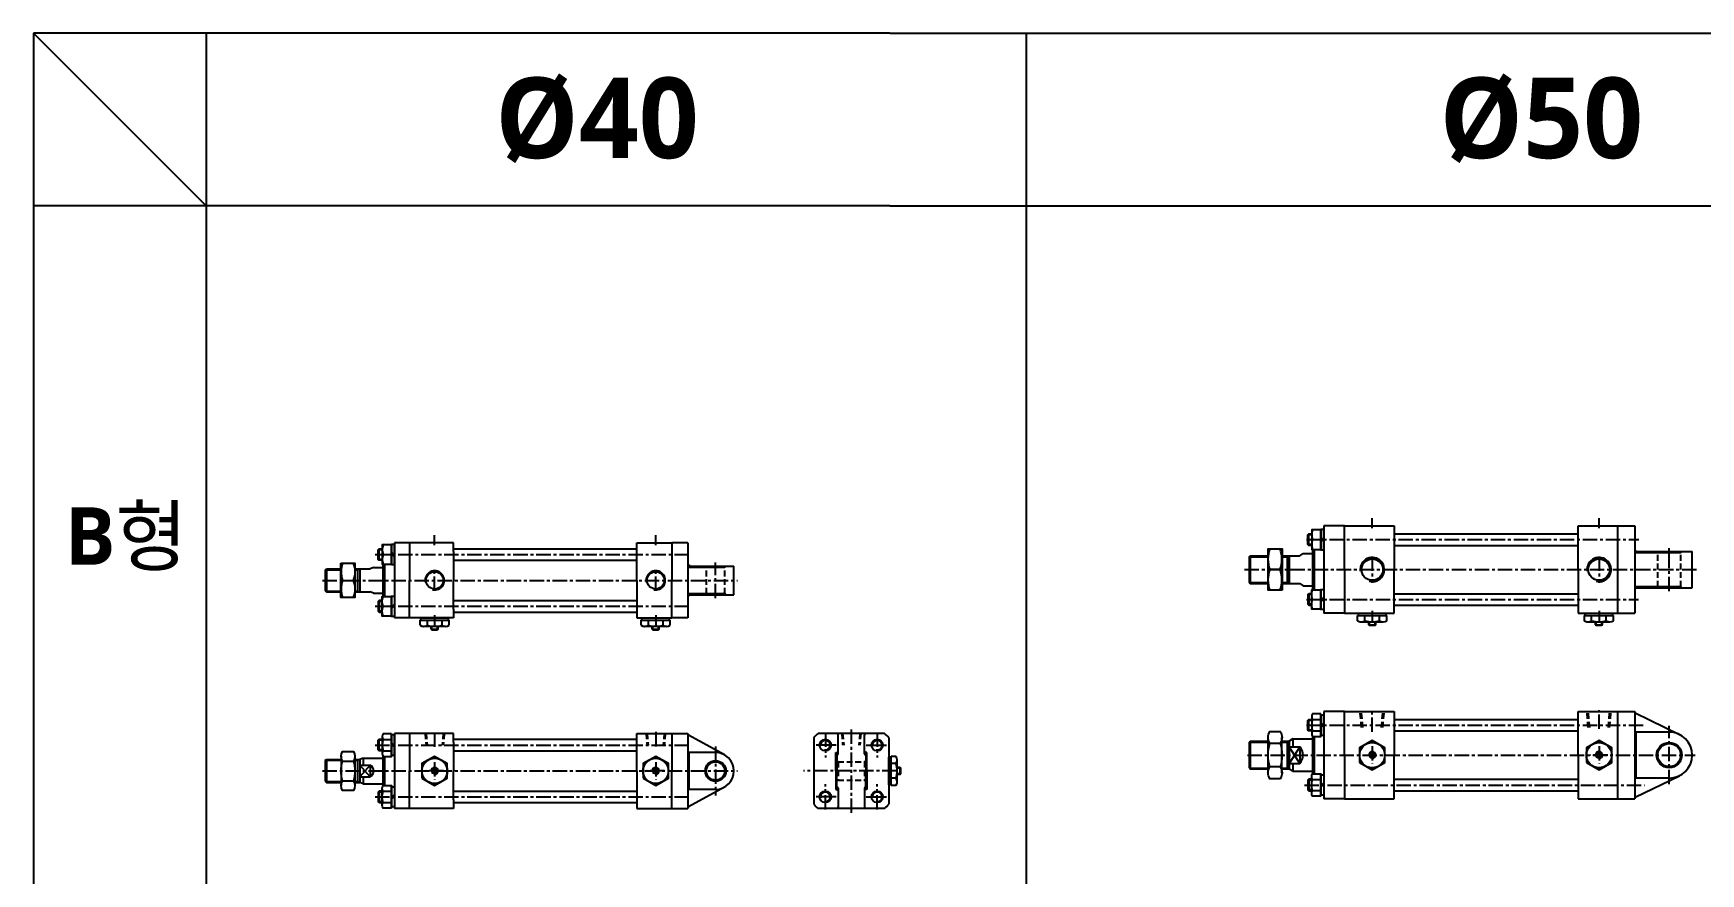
# Model space of a CAD drawing. Extents: x -819 to 9354, y 0 to 4161.
# Drawn here: x 0 to 1448, y 3430 to 4161 of the extents above; entities that cross this region are included whole.
import ezdxf

# ---------------------------------------------------------------- set-up
doc = ezdxf.new("R2010")
doc.units = 0
doc.header["$LTSCALE"] = 10
doc.header["$MEASUREMENT"] = 0
for name, pattern in [('CENTER', [2, 1.25, -0.25, 0.25, -0.25]), ('CENTERX2', [4, 2.5, -0.5, 0.5, -0.5]), ('HIDDEN', [0.375, 0.25, -0.125]), ('HIDDENX2', [0.75, 0.5, -0.25])]:
    doc.linetypes.add(name, pattern=pattern)
doc.layers.get('0').update_dxf_attribs({"linetype": 'CONTINUOUS'})
doc.layers.get('DEFPOINTS').update_dxf_attribs({"linetype": 'CONTINUOUS'})
for name, color, linetype in [('CEN', 1, 'CENTERX2'), ('CENTER', 1, 'CENTER'), ('DIM', 2, 'CONTINUOUS'), ('HID', 2, 'HIDDENX2'), ('Line', 7, 'CONTINUOUS'), ('ML', 7, 'CONTINUOUS')]:
    doc.layers.add(name, color=color, linetype=linetype)
doc.styles.add('문자', font='romans.shx')

msp = doc.modelspace()

# ---------------------------------------------------------------- linework, layer by layer
for p, q in [((744, 4160.6), (0, 4160.6)), ((0, 4160.6), (0, 2700.2)), ((150, 4010.6), (0, 4160.6)), ((150, 4160.6), (150, 2700.2)), ((744, 4160.6), (2076.3, 4160.6)), ((862.7, 2700.2), (862.7, 4160.6)), ((744, 4010.6), (0, 4010.6)), ((744, 4010.6), (1378.7, 4010.6)), ((1378.7, 4010.6), (2076.3, 4010.6)), ((345.6, 3642.8), (346.1, 3642.3)), ((345.6, 3642.8), (351.6, 3642.8)), ((346.1, 3642.3), (351.1, 3642.3)), ((351.6, 3642.8), (351.1, 3642.3)), ((537.6, 3642.8), (538.1, 3642.3)), ((537.6, 3642.8), (543.6, 3642.8)), ((538.1, 3642.3), (543.1, 3642.3)), ((543.6, 3642.8), (543.1, 3642.3)), ((1160, 3646.7), (1160.5, 3646.2)), ((1160, 3646.7), (1166, 3646.7)), ((1160.5, 3646.2), (1165.5, 3646.2)), ((1166, 3646.7), (1165.5, 3646.2)), ((1357, 3646.7), (1357.5, 3646.2)), ((1357, 3646.7), (1363, 3646.7)), ((1357.5, 3646.2), (1362.5, 3646.2)), ((1363, 3646.7), (1362.5, 3646.2)), ((752.9, 3516.6), (752.9, 3522.6)), ((752.9, 3522.6), (753.4, 3522.1)), ((753.4, 3517.1), (753.4, 3522.1)), ((752.9, 3516.6), (753.4, 3517.1))]:
    msp.add_line(p, q)
at = {"color": 7, "linetype": 'Continuous'}
for p, q in [((335.9, 3646.3), (335.9, 3650.7)), ((335.9, 3650.7), (348.6, 3650.7)), ((336.6, 3652.7), (360.6, 3652.7)), ((336.6, 3650.7), (336.6, 3652.7)), ((342.3, 3646.3), (342.3, 3650.7)), ((348.6, 3650.7), (361.3, 3650.7)), ((355, 3646.3), (355, 3650.7)), ((360.6, 3650.7), (360.6, 3652.7)), ((361.3, 3646.3), (361.3, 3650.7)), ((527.9, 3646.3), (527.9, 3650.7)), ((527.9, 3650.7), (540.6, 3650.7)), ((528.6, 3652.7), (552.6, 3652.7)), ((528.6, 3650.7), (528.6, 3652.7)), ((534.3, 3646.3), (534.3, 3650.7)), ((540.6, 3650.7), (553.3, 3650.7)), ((547, 3646.3), (547, 3650.7)), ((552.6, 3650.7), (552.6, 3652.7)), ((553.3, 3646.3), (553.3, 3650.7)), ((1150.3, 3650.2), (1150.3, 3654.6)), ((1150.3, 3654.6), (1163, 3654.6)), ((1151, 3656.6), (1175, 3656.6)), ((1151, 3654.6), (1151, 3656.6)), ((1156.6, 3650.2), (1156.6, 3654.6)), ((1163, 3654.6), (1175.7, 3654.6)), ((1169.3, 3650.2), (1169.3, 3654.6)), ((1175, 3654.6), (1175, 3656.6)), ((1175.7, 3650.2), (1175.7, 3654.6)), ((1347.3, 3650.2), (1347.3, 3654.6)), ((1347.3, 3654.6), (1360, 3654.6)), ((1348, 3656.6), (1372, 3656.6)), ((1348, 3654.6), (1348, 3656.6)), ((1353.6, 3650.2), (1353.6, 3654.6)), ((1360, 3654.6), (1372.7, 3654.6)), ((1366.3, 3650.2), (1366.3, 3654.6)), ((1372, 3654.6), (1372, 3656.6)), ((1372.7, 3650.2), (1372.7, 3654.6)), ((339.1, 3645.3), (358.1, 3645.3)), ((345.6, 3642.8), (345.6, 3645.3)), ((351.6, 3642.8), (351.6, 3645.3)), ((531.1, 3645.3), (550.1, 3645.3)), ((537.6, 3642.8), (537.6, 3645.3)), ((543.6, 3642.8), (543.6, 3645.3)), ((1153.4, 3649.2), (1172.5, 3649.2)), ((1160, 3646.7), (1160, 3649.2)), ((1166, 3646.7), (1166, 3649.2)), ((1350.4, 3649.2), (1369.5, 3649.2)), ((1357, 3646.7), (1357, 3649.2)), ((1363, 3646.7), (1363, 3649.2)), ((743, 3507.6), (743, 3531.6)), ((745, 3531.6), (743, 3531.6)), ((749.4, 3532.3), (745, 3532.3)), ((745, 3519.6), (745, 3532.3)), ((749.4, 3526), (745, 3526)), ((745, 3506.9), (745, 3519.6)), ((750.4, 3510.1), (750.4, 3529.1)), ((752.9, 3522.6), (750.4, 3522.6)), ((745, 3507.6), (743, 3507.6)), ((749.4, 3513.3), (745, 3513.3)), ((749.4, 3506.9), (745, 3506.9)), ((752.9, 3516.6), (750.4, 3516.6))]:
    msp.add_line(p, q, dxfattribs=at)
for points in [[(1152, 3527), (1163, 3520.7), (1174, 3527), (1174, 3539.7), (1163, 3546.1), (1152, 3539.7)], [(1162.1, 3534.9), (1161.2, 3533.4), (1162.1, 3531.9), (1163.8, 3531.9), (1164.7, 3533.4), (1163.8, 3534.9)], [(1349, 3527), (1360, 3520.7), (1371, 3527), (1371, 3539.7), (1360, 3546.1), (1349, 3539.7)], [(1359.1, 3534.9), (1358.2, 3533.4), (1359.1, 3531.9), (1360.8, 3531.9), (1361.7, 3533.4), (1360.8, 3534.9)], [(337.6, 3513.3), (348.6, 3506.9), (359.6, 3513.3), (359.6, 3526), (348.6, 3532.3), (337.6, 3526)], [(347.7, 3521.1), (346.9, 3519.6), (347.7, 3518.1), (349.5, 3518.1), (350.3, 3519.6), (349.5, 3521.1)], [(529.6, 3513.3), (540.6, 3506.9), (551.6, 3513.3), (551.6, 3526), (540.6, 3532.3), (529.6, 3526)], [(539.7, 3521.1), (538.9, 3519.6), (539.7, 3518.1), (541.5, 3518.1), (542.3, 3519.6), (541.5, 3521.1)]]:
    msp.add_lwpolyline(points, close=True, dxfattribs=at)
for centre, radius in [((1163, 3533.4), 11), ((1163, 3533.4), 2.5), ((1360, 3533.4), 11), ((1360, 3533.4), 2.5), ((348.6, 3519.6), 11), ((348.6, 3519.6), 2.5), ((540.6, 3519.6), 11), ((540.6, 3519.6), 2.5)]:
    msp.add_circle(centre, radius, dxfattribs=at)
for centre, radius, start, end in [((1153.4, 3654.8), 5.62, 235.6158, 270), ((1153.4, 3654.8), 5.62, 235.6158, 304.3842), ((1163, 3670.2), 21, 252.412, 270), ((1163, 3670.2), 21, 270, 287.588), ((1172.5, 3654.8), 5.62, 235.6158, 304.3842), ((1350.4, 3654.8), 5.62, 235.6158, 270), ((1350.4, 3654.8), 5.62, 235.6158, 304.3842), ((1360, 3670.2), 21, 252.412, 270), ((1360, 3670.2), 21, 270, 287.588), ((1369.5, 3654.8), 5.62, 235.6158, 304.3842), ((339.1, 3650.9), 5.62, 235.6158, 270), ((339.1, 3650.9), 5.62, 235.6158, 304.3842), ((348.6, 3666.3), 21, 252.412, 270), ((348.6, 3666.3), 21, 270, 287.588), ((358.1, 3650.9), 5.62, 235.6158, 304.3842), ((531.1, 3650.9), 5.62, 235.6158, 270), ((531.1, 3650.9), 5.62, 235.6158, 304.3842), ((540.6, 3666.3), 21, 252.412, 270), ((540.6, 3666.3), 21, 270, 287.588), ((550.1, 3650.9), 5.62, 235.6158, 304.3842), ((744.8, 3529.1), 5.62, 325.6158, 34.3842), ((729.4, 3519.6), 21, 0, 17.588), ((729.4, 3519.6), 21, 342.412, 0), ((744.8, 3510.1), 5.62, 325.6158, 34.3842), ((744.8, 3510.1), 5.62, 325.6158, 0)]:
    msp.add_arc(centre, radius, start, end, dxfattribs=at)
at = {"layer": 'CEN', "color": 1, "linetype": 'CENTER'}
for p, q in [((1421, 3675.8), (1421, 3713.3)), ((592.6, 3669.7), (592.6, 3700.7)), ((1421, 3508.1), (1421, 3558.7)), ((592.6, 3540.9), (592.6, 3498.3))]:
    msp.add_line(p, q, dxfattribs=at)
at = {"layer": 'CENTER'}
for p, q in [((688, 3553), (688, 3531.2)), ((733, 3553), (733, 3531.2)), ((697.4, 3542.1), (678.5, 3542.1)), ((723.5, 3542.1), (742.4, 3542.1)), ((688, 3486.2), (688, 3508)), ((733, 3486.2), (733, 3508)), ((697.4, 3497.1), (678.5, 3497.1)), ((723.5, 3497.1), (742.4, 3497.1))]:
    msp.add_line(p, q, dxfattribs=at)
at = {"layer": 'DEFPOINTS', "color": 0, "linetype": 'ByBlock'}
for p in [(698, 3535.6), (723, 3535.6)]:
    msp.add_point(p, dxfattribs=at)
at = {"layer": 'DIM'}
for p, q in [((346.1, 3642.3), (346.1, 3645.3)), ((351.1, 3642.3), (351.1, 3645.3)), ((538.1, 3642.3), (538.1, 3645.3)), ((543.1, 3642.3), (543.1, 3645.3)), ((1160.5, 3646.2), (1160.5, 3649.2)), ((1165.5, 3646.2), (1165.5, 3649.2)), ((1357.5, 3646.2), (1357.5, 3649.2)), ((1362.5, 3646.2), (1362.5, 3649.2)), ((753.4, 3522.1), (750.4, 3522.1)), ((753.4, 3517.1), (750.4, 3517.1))]:
    msp.add_line(p, q, dxfattribs=at)
for centre in [(1163, 3533.4), (1360, 3533.4), (348.6, 3519.6), (540.6, 3519.6)]:
    msp.add_arc(centre, 3, 270, 180, dxfattribs=at)
at = {"layer": 'HID'}
for p, q in [((1411, 3709.3), (1410, 3710.3)), ((1411, 3679.8), (1411, 3709.3)), ((1411, 3709.3), (1431, 3709.3)), ((1431, 3709.3), (1432, 3710.3)), ((1431, 3679.8), (1431, 3709.3)), ((583.6, 3697.7), (584.6, 3696.7)), ((584.6, 3673.7), (584.6, 3696.7)), ((584.6, 3696.7), (600.6, 3696.7)), ((601.6, 3697.7), (600.6, 3696.7)), ((600.6, 3673.7), (600.6, 3696.7)), ((1411, 3679.8), (1410, 3678.8)), ((1411, 3679.8), (1431, 3679.8)), ((1431, 3679.8), (1432, 3678.8)), ((583.6, 3672.7), (584.6, 3673.7)), ((601.6, 3672.7), (600.6, 3673.7)), ((1153.7, 3557.4), (1152.5, 3571.4)), ((1154.9, 3557.4), (1153.6, 3571.4)), ((1171.1, 3557.4), (1172.3, 3571.4)), ((1172.2, 3557.4), (1173.4, 3571.4)), ((1350.7, 3557.4), (1349.5, 3571.4)), ((1351.9, 3557.4), (1350.6, 3571.4)), ((1368.1, 3557.4), (1369.3, 3571.4)), ((1369.2, 3557.4), (1370.4, 3571.4)), ((340.3, 3552.1), (341.2, 3542.1)), ((341.1, 3552.1), (342, 3542.1)), ((356.1, 3552.1), (355.2, 3542.1)), ((356.9, 3552.1), (356.1, 3542.1)), ((532.3, 3552.1), (533.2, 3542.1)), ((533.1, 3552.1), (534, 3542.1)), ((548.1, 3552.1), (547.2, 3542.1)), ((548.9, 3552.1), (548.1, 3542.1)), ((702.2, 3552.1), (703, 3542.1)), ((703, 3552.1), (703.9, 3542.1)), ((718, 3552.1), (717.1, 3542.1)), ((718.8, 3552.1), (717.9, 3542.1)), ((698, 3528.6), (699, 3527.6)), ((699, 3527.6), (722, 3527.6)), ((699, 3527.6), (699, 3511.6)), ((723, 3528.6), (722, 3527.6)), ((722, 3527.6), (722, 3511.6)), ((698, 3510.6), (699, 3511.6)), ((699, 3511.6), (722, 3511.6)), ((723, 3510.6), (722, 3511.6))]:
    msp.add_line(p, q, dxfattribs=at)
at = {"layer": 'HID', "color": 2, "linetype": 'HIDDEN', "ltscale": 1.5}
msp.add_line((584.6, 3673.7), (600.6, 3673.7), dxfattribs=at)
at = {"layer": 'Line'}
for p, q in [((1110.5, 3724.8), (1107, 3724.8)), ((303.1, 3711.9), (299.6, 3711.9)), ((1110.5, 3716.4), (1107, 3716.4)), ((253.9, 3694.4), (267.2, 3694.4)), ((279.2, 3694.4), (281.6, 3694.4)), ((281.6, 3694.4), (282.9, 3695.2)), ((303.1, 3703.5), (299.6, 3703.5)), ((1056.2, 3705.8), (1072.7, 3705.8)), ((1084.6, 3705.8), (1089, 3705.8)), ((1089, 3705.8), (1090.3, 3706.6)), ((1056.2, 3683.3), (1072.7, 3683.3)), ((1084.6, 3683.3), (1089, 3683.3)), ((1089, 3683.3), (1090.3, 3682.6)), ((253.9, 3675.9), (267.2, 3675.9)), ((279.2, 3675.9), (281.6, 3675.9)), ((281.6, 3675.9), (282.9, 3675.2)), ((303.1, 3666.9), (299.6, 3666.9)), ((1110.5, 3672.8), (1107, 3672.8)), ((1110.5, 3664.4), (1107, 3664.4)), ((303.1, 3658.5), (299.6, 3658.5)), ((1110.5, 3563.6), (1107, 3563.6)), ((1110.5, 3555.2), (1107, 3555.2)), ((303.1, 3546.3), (299.6, 3546.3)), ((303.1, 3537.9), (299.6, 3537.9)), ((1056.2, 3544.6), (1072.7, 3544.6)), ((1084.6, 3544.6), (1089, 3544.6)), ((1089, 3544.6), (1090.3, 3545.4)), ((1100, 3540.6), (1091, 3526.2)), ((1100, 3526.2), (1091, 3540.6)), ((253.9, 3528.9), (267.3, 3528.9)), ((279.3, 3528.9), (281.6, 3528.9)), ((281.6, 3528.9), (282.9, 3529.6)), ((292.6, 3524.7), (283.6, 3514.6)), ((292.6, 3514.6), (283.6, 3524.7)), ((1056.2, 3522.1), (1072.7, 3522.1)), ((1084.6, 3522.1), (1089, 3522.1)), ((1089, 3522.1), (1090.3, 3521.4)), ((253.9, 3510.4), (267.3, 3510.4)), ((279.3, 3510.4), (281.6, 3510.4)), ((281.6, 3510.4), (282.9, 3509.6)), ((1110.5, 3511.6), (1107, 3511.6)), ((303.1, 3501.3), (299.6, 3501.3)), ((303.1, 3492.9), (299.6, 3492.9)), ((1110.5, 3503.2), (1107, 3503.2))]:
    msp.add_line(p, q, dxfattribs=at)
for centre, radius, start, end in [((348.6, 3685.2), 8.33, 257.7757, 190.5803), ((1163, 3694.6), 10.5, 255.8665, 186.9898), ((1360, 3694.6), 10.5, 255.8665, 186.9898), ((688, 3542.1), 4.19, 259.1333, 190.7369), ((733, 3542.1), 4.19, 256.0782, 189.9609), ((688, 3497.1), 4.19, 259.5017, 192.7138), ((733, 3497.1), 4.19, 256.8489, 192.1583)]:
    msp.add_arc(centre, radius, start, end, dxfattribs=at)
at = {"layer": 'ML', "color": 1, "linetype": 'CENTER'}
for p, q in [((1163, 3730.6), (1163, 3739.3)), ((1360, 3730.6), (1360, 3739.3)), ((348.6, 3715.7), (348.6, 3724.4)), ((540.6, 3715.7), (540.6, 3724.4)), ((296.9, 3707.7), (571, 3707.7)), ((1105.9, 3720.6), (1394.7, 3720.6)), ((348.6, 3676), (348.6, 3694.3)), ((540.6, 3676), (540.6, 3694.3)), ((1052.1, 3694.6), (1445.6, 3694.6)), ((1163, 3706.1), (1163, 3683.1)), ((1360, 3706.1), (1360, 3683.1)), ((251.1, 3685.2), (611.8, 3685.2)), ((1106, 3668.6), (1394.4, 3668.6)), ((296.9, 3662.7), (571, 3662.7)), ((348.6, 3654.9), (348.6, 3644.5)), ((540.6, 3654.9), (540.6, 3644.5)), ((1163, 3658.8), (1163, 3648.4)), ((1360, 3658.8), (1360, 3648.4)), ((1163, 3553.6), (1163, 3572.3)), ((1360, 3556.1), (1360, 3572.3)), ((348.6, 3553), (348.6, 3540.4)), ((540.6, 3553.5), (540.6, 3540)), ((710.5, 3555.6), (710.5, 3483.2)), ((1105.9, 3559.4), (1398.5, 3559.4)), ((296.9, 3542.1), (572, 3542.1)), ((1163, 3541.1), (1163, 3525.7)), ((1360, 3541.1), (1360, 3525.7)), ((251.1, 3519.6), (611.8, 3519.6)), ((356.3, 3519.6), (340.9, 3519.6)), ((348.6, 3527.3), (348.6, 3511.9)), ((548.3, 3519.6), (532.9, 3519.6)), ((540.6, 3527.3), (540.6, 3511.9)), ((749.9, 3519.6), (668.9, 3519.6)), ((1054.6, 3533.4), (1443.5, 3533.4)), ((1367.7, 3533.4), (1352.3, 3533.4)), ((1104.1, 3507.4), (1399.6, 3507.4)), ((296.9, 3497.1), (572, 3497.1))]:
    msp.add_line(p, q, dxfattribs=at)
at = {"layer": 'ML'}
for p, q in [((1107.8, 3715.6), (1107.8, 3725.6)), ((1118.5, 3722.5), (1121, 3720)), ((1121, 3732.6), (1121, 3656.6)), ((1139, 3732.6), (1121, 3732.6)), ((1139, 3694.6), (1139, 3732.6)), ((1139, 3732.6), (1182, 3732.6)), ((1182, 3732.6), (1182, 3694.6)), ((1182, 3725.6), (1342, 3725.6)), ((1342, 3694.6), (1342, 3732.6)), ((1342, 3732.6), (1376, 3732.6)), ((1376, 3732.6), (1376, 3656.6)), ((1376, 3732.6), (1391, 3732.6)), ((1391, 3732.6), (1391, 3656.6)), ((300.4, 3702.7), (300.4, 3712.7)), ((303.9, 3707.7), (311.1, 3707.7)), ((311.1, 3709.6), (313.6, 3707.1)), ((311.1, 3708.2), (313.6, 3705.7)), ((313.6, 3717.7), (313.6, 3652.7)), ((326.6, 3717.7), (313.6, 3717.7)), ((365.1, 3717.7), (326.6, 3717.7)), ((326.6, 3717.7), (326.6, 3685.2)), ((365.1, 3710.2), (365.1, 3717.7)), ((365.1, 3712.7), (524.1, 3712.7)), ((365.1, 3710.2), (365.1, 3685.2)), ((524.1, 3685.2), (524.1, 3717.7)), ((524.1, 3717.7), (554.6, 3717.7)), ((554.6, 3717.7), (554.6, 3685.2)), ((568.6, 3717.7), (554.6, 3717.7)), ((568.6, 3717.7), (568.6, 3652.7)), ((1100, 3706.6), (1103, 3708.6)), ((1103, 3708.6), (1111, 3708.6)), ((1111, 3712.1), (1111, 3677.1)), ((1111.2, 3720.6), (1118.5, 3720.6)), ((1112.5, 3712.1), (1112.5, 3677.1)), ((1118.5, 3721.1), (1121, 3718.6)), ((1182, 3715.6), (1342, 3715.6)), ((1391, 3711.3), (1392, 3711.3)), ((1391, 3709.3), (1428.8, 3709.3)), ((1392, 3711.3), (1392, 3710.3)), ((1392, 3710.3), (1441, 3710.3)), ((1441, 3678.8), (1441, 3710.3)), ((253.6, 3694.2), (254.6, 3695.2)), ((253.6, 3694.2), (253.6, 3676.2)), ((254.6, 3695.2), (254.6, 3675.2)), ((254.6, 3695.2), (267.2, 3695.2)), ((279.2, 3695.2), (283.6, 3695.2)), ((281.6, 3695.2), (281.6, 3675.2)), ((283.6, 3695.2), (283.6, 3675.2)), ((283.6, 3695.2), (292.6, 3695.2)), ((295.6, 3696.4), (292.6, 3695.2)), ((295.6, 3696.4), (303.6, 3696.4)), ((303.6, 3699.2), (303.6, 3671.2)), ((305.1, 3699.2), (305.1, 3671.2)), ((365.1, 3702.7), (524.1, 3702.7)), ((568.6, 3698.7), (569.6, 3698.7)), ((568.6, 3696.7), (599.3, 3696.7)), ((569.6, 3698.7), (569.6, 3697.7)), ((569.6, 3697.7), (608.6, 3697.7)), ((608.6, 3672.7), (608.6, 3697.7)), ((1056, 3705.6), (1057, 3706.6)), ((1056, 3705.6), (1056, 3683.6)), ((1057, 3706.6), (1057, 3682.6)), ((1057, 3706.6), (1072.7, 3706.6)), ((1083, 3694.6), (1074.3, 3694.6)), ((1084.6, 3706.6), (1091, 3706.6)), ((1089, 3706.6), (1089, 3682.6)), ((1091, 3706.6), (1091, 3682.6)), ((1091, 3706.6), (1100, 3706.6)), ((1139, 3694.6), (1139, 3656.6)), ((1182, 3656.6), (1182, 3694.6)), ((1342, 3694.6), (1342, 3656.6)), ((267.2, 3685.2), (277.9, 3685.2)), ((326.6, 3652.7), (326.6, 3685.2)), ((365.1, 3660.2), (365.1, 3685.2)), ((524.1, 3685.2), (524.1, 3652.7)), ((554.6, 3652.7), (554.6, 3685.2)), ((1056, 3683.6), (1057, 3682.6)), ((1057, 3682.6), (1072.7, 3682.6)), ((1084.6, 3682.6), (1091, 3682.6)), ((1091, 3682.6), (1100, 3682.6)), ((1100, 3682.6), (1103, 3680.6)), ((1103, 3680.6), (1111, 3680.6)), ((1391, 3679.8), (1428.8, 3679.8)), ((1392, 3678.8), (1441, 3678.8)), ((1392, 3677.8), (1392, 3678.8)), ((253.6, 3676.2), (254.6, 3675.2)), ((254.6, 3675.2), (267.2, 3675.2)), ((279.2, 3675.2), (283.6, 3675.2)), ((283.6, 3675.2), (292.6, 3675.2)), ((295.6, 3674), (292.6, 3675.2)), ((295.6, 3674), (303.6, 3674)), ((300.4, 3667.7), (300.4, 3657.7)), ((311.1, 3662.1), (313.6, 3664.6)), ((365.1, 3667.7), (524.1, 3667.7)), ((568.6, 3673.7), (599.3, 3673.7)), ((568.6, 3671.7), (569.6, 3671.7)), ((569.6, 3672.7), (608.6, 3672.7)), ((569.6, 3671.7), (569.6, 3672.7)), ((1107.8, 3673.6), (1107.8, 3663.6)), ((1111.2, 3668.6), (1118.5, 3668.6)), ((1118.5, 3668), (1121, 3670.5)), ((1118.5, 3666.6), (1121, 3669.1)), ((1182, 3673.6), (1342, 3673.6)), ((1391, 3677.8), (1392, 3677.8)), ((303.9, 3662.7), (311.1, 3662.7)), ((311.1, 3660.7), (313.6, 3663.2)), ((326.6, 3652.7), (313.6, 3652.7)), ((365.1, 3652.7), (326.6, 3652.7)), ((365.1, 3660.2), (365.1, 3652.7)), ((365.1, 3657.7), (524.1, 3657.7)), ((524.1, 3652.7), (554.6, 3652.7)), ((568.6, 3652.7), (554.6, 3652.7)), ((1139, 3656.6), (1121, 3656.6)), ((1139, 3656.6), (1182, 3656.6)), ((1182, 3663.6), (1342, 3663.6)), ((1342, 3656.6), (1376, 3656.6)), ((1376, 3656.6), (1391, 3656.6)), ((1107.8, 3554.4), (1107.8, 3564.4)), ((1110.5, 3566.7), (1110.5, 3552)), ((1111.2, 3564.3), (1118.5, 3564.3)), ((1139, 3571.4), (1121, 3571.4)), ((1121, 3571.4), (1121, 3495.4)), ((1139, 3571.4), (1182, 3571.4)), ((1139, 3533.4), (1139, 3571.4)), ((1182, 3571.4), (1182, 3533.4)), ((1182, 3564.4), (1342, 3564.4)), ((1342, 3533.4), (1342, 3571.4)), ((1342, 3571.4), (1376, 3571.4)), ((1376, 3571.4), (1376, 3495.4)), ((1376, 3571.4), (1391, 3571.4)), ((1391, 3571.4), (1391, 3495.4)), ((1391.5, 3570.1), (1429.8, 3551.3)), ((303.1, 3549.5), (303.1, 3534.8)), ((326.6, 3552.1), (313.6, 3552.1)), ((313.6, 3552.1), (313.6, 3487.1)), ((326.6, 3552.1), (326.6, 3519.6)), ((365.1, 3552.1), (326.6, 3552.1)), ((365.1, 3544.6), (365.1, 3552.1)), ((524.1, 3552.1), (568.6, 3552.1)), ((524.1, 3519.6), (524.1, 3552.1)), ((554.6, 3552.1), (554.6, 3519.6)), ((568.6, 3552.1), (568.6, 3487.1)), ((568.6, 3552.1), (568.6, 3551.7)), ((600.3, 3533.6), (569.1, 3550.8)), ((678, 3548.5), (678, 3490.7)), ((739.4, 3552.1), (681.6, 3552.1)), ((699, 3534.6), (699, 3551.1)), ((722, 3534.6), (722, 3551.1)), ((743, 3548.5), (743, 3490.7)), ((1072.7, 3518), (1072.7, 3548.8)), ((1084.6, 3518), (1084.6, 3548.8)), ((1111, 3550), (1111, 3516.8)), ((1111.2, 3554.5), (1118.5, 3554.5)), ((1112.5, 3549.6), (1112.5, 3517.2)), ((1118.5, 3561.3), (1121, 3558.8)), ((1118.5, 3559.9), (1121, 3557.4)), ((1182, 3554.4), (1342, 3554.4)), ((1421, 3553.4), (1391, 3553.4)), ((1392, 3553.4), (1392, 3513.4)), ((300.4, 3537.1), (300.4, 3547.1)), ((303.9, 3547), (311.1, 3547)), ((303.9, 3537.2), (311.1, 3537.2)), ((311.1, 3544.1), (313.6, 3541.6)), ((311.1, 3542.7), (313.6, 3540.2)), ((365.1, 3547.1), (524.1, 3547.1)), ((365.1, 3544.6), (365.1, 3519.6)), ((365.1, 3537.1), (524.1, 3537.1)), ((592.6, 3535.6), (568.6, 3535.6)), ((569.6, 3503.6), (569.6, 3535.6)), ((697, 3519.6), (697, 3535.6)), ((697, 3535.6), (698, 3535.6)), ((698, 3535.6), (698, 3519.6)), ((723, 3535.6), (723, 3519.6)), ((724, 3535.6), (723, 3535.6)), ((724, 3519.6), (724, 3535.6)), ((1056, 3544.4), (1057, 3545.4)), ((1056, 3544.4), (1056, 3522.4)), ((1057, 3545.4), (1072.7, 3545.4)), ((1057, 3545.4), (1057, 3521.4)), ((1083.1, 3543.6), (1074.2, 3543.6)), ((1084.6, 3545.4), (1091, 3545.4)), ((1089, 3545.4), (1089, 3521.4)), ((1094, 3547.4), (1091, 3545.6)), ((1091, 3545.6), (1091, 3521.1)), ((1091, 3540.6), (1100, 3540.6)), ((1094, 3547.4), (1111, 3547.4)), ((1094, 3547.4), (1094, 3540.6)), ((1100, 3540.6), (1100, 3526.2)), ((253.6, 3528.6), (254.6, 3529.6)), ((253.6, 3528.6), (253.6, 3510.6)), ((254.6, 3529.6), (267.3, 3529.6)), ((254.6, 3529.6), (254.6, 3509.6)), ((267.3, 3532.4), (267.3, 3506.9)), ((268.6, 3528.1), (278, 3528.1)), ((279.3, 3532.4), (279.3, 3506.9)), ((279.3, 3529.6), (283.6, 3529.6)), ((281.6, 3529.6), (281.6, 3509.6)), ((286.6, 3530.8), (283.6, 3529.6)), ((283.6, 3529.6), (283.6, 3509.6)), ((283.6, 3524.7), (292.9, 3524.7)), ((286.6, 3530.8), (303.6, 3530.8)), ((286.6, 3530.8), (286.6, 3524.7)), ((292.6, 3524.7), (292.6, 3514.6)), ((303.6, 3532.7), (303.6, 3506.5)), ((305.1, 3532.3), (305.1, 3506.9)), ((326.6, 3487.1), (326.6, 3519.6)), ((365.1, 3494.6), (365.1, 3519.6)), ((524.1, 3519.6), (524.1, 3487.1)), ((554.6, 3487.1), (554.6, 3519.6)), ((697, 3519.6), (697, 3503.6)), ((698, 3503.6), (698, 3519.6)), ((723, 3503.6), (723, 3519.6)), ((724, 3519.6), (724, 3503.6)), ((1056, 3522.4), (1057, 3521.4)), ((1057, 3521.4), (1072.7, 3521.4)), ((1083.1, 3523.1), (1074.2, 3523.1)), ((1084.6, 3521.4), (1091, 3521.4)), ((1091, 3526.2), (1100, 3526.2)), ((1094, 3519.4), (1091, 3521.1)), ((1094, 3526.2), (1094, 3519.4)), ((1094, 3519.4), (1111, 3519.4)), ((1139, 3533.4), (1139, 3495.4)), ((1182, 3495.4), (1182, 3533.4)), ((1342, 3533.4), (1342, 3495.4)), ((253.6, 3510.6), (254.6, 3509.6)), ((254.6, 3509.6), (267.3, 3509.6)), ((268.6, 3511.1), (278, 3511.1)), ((279.3, 3509.6), (283.6, 3509.6)), ((283.6, 3514.6), (292.6, 3514.6)), ((286.6, 3508.4), (283.6, 3509.6)), ((286.6, 3514.6), (286.6, 3508.4)), ((286.6, 3508.4), (303.6, 3508.4)), ((600.3, 3505.6), (569.1, 3488.4)), ((1107.8, 3512.4), (1107.8, 3502.4)), ((1110.5, 3500), (1110.5, 3514.7)), ((1111.2, 3512.3), (1118.5, 3512.3)), ((1118.5, 3506.8), (1121, 3509.3)), ((1118.5, 3505.4), (1121, 3507.9)), ((1182, 3512.4), (1342, 3512.4)), ((1421, 3513.4), (1391, 3513.4)), ((1391.5, 3496.7), (1429.8, 3515.4)), ((300.4, 3502.1), (300.4, 3492.1)), ((303.1, 3489.8), (303.1, 3504.5)), ((303.9, 3502), (311.1, 3502)), ((303.9, 3492.2), (311.1, 3492.2)), ((311.1, 3496.6), (313.6, 3499.1)), ((311.1, 3495.2), (313.6, 3497.7)), ((365.1, 3502.1), (524.1, 3502.1)), ((365.1, 3494.6), (365.1, 3487.1)), ((365.1, 3492.1), (524.1, 3492.1)), ((592.6, 3503.6), (568.6, 3503.6)), ((697, 3503.6), (698, 3503.6)), ((699, 3504.6), (699, 3488.1)), ((722, 3504.6), (722, 3488.1)), ((724, 3503.6), (723, 3503.6)), ((1111.2, 3502.5), (1118.5, 3502.5)), ((1139, 3495.4), (1121, 3495.4)), ((1139, 3495.4), (1182, 3495.4)), ((1182, 3502.4), (1342, 3502.4)), ((1342, 3495.4), (1376, 3495.4)), ((1376, 3495.4), (1391, 3495.4)), ((1391, 3495.4), (1391, 3495.8)), ((326.6, 3487.1), (313.6, 3487.1)), ((365.1, 3487.1), (326.6, 3487.1)), ((524.1, 3487.1), (568.6, 3487.1)), ((568.6, 3487.1), (568.6, 3487.5)), ((739.4, 3487.1), (681.6, 3487.1))]:
    msp.add_line(p, q, dxfattribs=at)
for points in [[(1110.5, 3715.6), (1107.8, 3715.6), (1107, 3716.4), (1107, 3724.8), (1107.8, 3725.6), (1110.5, 3725.6)], [(1121, 3711.8), (1121, 3729.4), (1118.5, 3729.4), (1118.5, 3711.8), (1121, 3711.8)], [(303.1, 3702.7), (300.4, 3702.7), (299.6, 3703.5), (299.6, 3711.9), (300.4, 3712.7), (303.1, 3712.7)], [(313.6, 3698.9), (313.6, 3716.5), (311.1, 3716.5), (311.1, 3698.9), (313.6, 3698.9)], [(303.1, 3667.7), (300.4, 3667.7), (299.6, 3666.9), (299.6, 3658.5), (300.4, 3657.7), (303.1, 3657.7)], [(313.6, 3671.5), (313.6, 3653.9), (311.1, 3653.9), (311.1, 3671.5), (313.6, 3671.5)], [(1110.5, 3673.6), (1107.8, 3673.6), (1107, 3672.8), (1107, 3664.4), (1107.8, 3663.6), (1110.5, 3663.6)], [(1121, 3677.4), (1121, 3659.8), (1118.5, 3659.8), (1118.5, 3677.4), (1121, 3677.4)], [(1110.5, 3554.4), (1107.8, 3554.4), (1107, 3555.2), (1107, 3563.6), (1107.8, 3564.4), (1110.5, 3564.4)], [(1121, 3550.6), (1121, 3568.2), (1118.5, 3568.2), (1118.5, 3550.6), (1121, 3550.6)], [(313.6, 3533.3), (313.6, 3550.9), (311.1, 3550.9), (311.1, 3533.3), (313.6, 3533.3)], [(303.1, 3537.1), (300.4, 3537.1), (299.6, 3537.9), (299.6, 3546.3), (300.4, 3547.1), (303.1, 3547.1)], [(313.6, 3505.9), (313.6, 3488.3), (311.1, 3488.3), (311.1, 3505.9), (313.6, 3505.9)], [(1110.5, 3512.4), (1107.8, 3512.4), (1107, 3511.6), (1107, 3503.2), (1107.8, 3502.4), (1110.5, 3502.4)], [(1121, 3516.2), (1121, 3498.6), (1118.5, 3498.6), (1118.5, 3516.2), (1121, 3516.2)], [(303.1, 3502.1), (300.4, 3502.1), (299.6, 3501.3), (299.6, 3492.9), (300.4, 3492.1), (303.1, 3492.1)]]:
    msp.add_lwpolyline(points, dxfattribs=at)
for points in [[(1118.5, 3729.1), (1110.5, 3729.1), (1110.5, 3712.1), (1118.5, 3712.1)], [(311.1, 3716.2), (303.1, 3716.2), (303.1, 3699.2), (311.1, 3699.2)], [(1084.7, 3676.6), (1072.7, 3676.6), (1072.7, 3712.6), (1084.7, 3712.6)], [(267.2, 3700.2), (279.2, 3700.2), (279.2, 3670.2), (267.2, 3670.2)], [(311.1, 3654.2), (303.1, 3654.2), (303.1, 3671.2), (311.1, 3671.2)], [(1118.5, 3660.1), (1110.5, 3660.1), (1110.5, 3677.1), (1118.5, 3677.1)]]:
    msp.add_lwpolyline(points, close=True, dxfattribs=at)
for points in [[(1111.2, 3729.1, 0.178633), (1111.2, 3720.6, 0.178633), (1111.2, 3712.1)], [(303.9, 3716.2, 0.178633), (303.9, 3707.7, 0.178633), (303.9, 3699.2)], [(1074.3, 3676.6, -0.178633), (1074.3, 3694.6, -0.178633), (1074.3, 3712.6)], [(1083, 3676.6, 0.178633), (1083, 3694.6, 0.178633), (1083, 3712.6)], [(268.6, 3700.2, 0.178633), (268.6, 3685.2, 0.178633), (268.6, 3670.2)], [(277.9, 3700.2, -0.178633), (277.9, 3685.2, -0.178633), (277.9, 3670.2)], [(303.9, 3654.2, -0.178633), (303.9, 3662.7, -0.178633), (303.9, 3671.2)], [(1111.2, 3660.1, -0.178633), (1111.2, 3668.6, -0.178633), (1111.2, 3677.1)], [(1118.5, 3569.2), (1111.2, 3569.2, 0.309401), (1111.2, 3564.3, 0.154701), (1111.2, 3554.5, 0.309401), (1111.2, 3549.6), (1118.5, 3549.6), (1118.5, 3569.2)], [(311.1, 3551.9), (303.9, 3551.9, 0.309401), (303.9, 3547, 0.154701), (303.9, 3537.2, 0.309401), (303.9, 3532.3), (311.1, 3532.3), (311.1, 3551.9)], [(1083.1, 3523.1, -0.309401), (1083.1, 3512.9), (1074.2, 3512.9, -0.309401), (1074.2, 3523.1, -0.154701), (1074.2, 3543.6, -0.309401), (1074.2, 3553.9), (1083.1, 3553.9, -0.309401), (1083.1, 3543.6, -0.154701), (1083.1, 3523.1, 0.178633)], [(268.6, 3528.1, -0.309401), (268.6, 3536.6), (278, 3536.6, -0.309401), (278, 3528.1, -0.154701), (278, 3511.1, -0.309401), (278, 3502.6), (268.6, 3502.6, -0.309401), (268.6, 3511.1, -0.154701), (268.6, 3528.1)], [(311.1, 3487.3), (303.9, 3487.3, -0.309401), (303.9, 3492.2, -0.154701), (303.9, 3502, -0.309401), (303.9, 3506.9), (311.1, 3506.9), (311.1, 3487.3)], [(1118.5, 3497.6), (1111.2, 3497.6, -0.309401), (1111.2, 3502.5, -0.154701), (1111.2, 3512.3, -0.309401), (1111.2, 3517.2), (1118.5, 3517.2), (1118.5, 3497.6)]]:
    msp.add_lwpolyline(points, format="xyb", dxfattribs=at)
for centre, radius in [((1163, 3694.6), 9.32), ((1360, 3694.6), 9.32), ((348.6, 3685.2), 7.48), ((540.6, 3685.2), 7.48), ((688, 3542.1), 5), ((733, 3542.1), 5), ((1421, 3533.4), 11), ((1421, 3533.4), 10), ((592.6, 3519.6), 9), ((592.6, 3519.6), 8), ((688, 3497.1), 5), ((733, 3497.1), 5)]:
    msp.add_circle(centre, radius, dxfattribs=at)
for centre, radius, start, end in [((1428.8, 3710.3), 1, 270, 0), ((540.6, 3685.2), 8.33, 257.7757, 190.5803), ((599.3, 3697.7), 1, 270, 0), ((1428.8, 3678.8), 1, 0, 90), ((599.3, 3672.7), 1, 0, 90), ((1392, 3571), 1, 180, 243.8618), ((569.6, 3551.7), 1, 180, 241.1342), ((710.5, 3519.6), 43.5, 131.6579, 138.3421), ((698, 3551.1), 1, 0, 90), ((723, 3551.1), 1, 90, 180), ((710.5, 3519.6), 43.5, 41.6579, 48.3421), ((1421, 3533.4), 20, 270, 90), ((592.6, 3519.6), 16, 270, 90), ((698, 3536.6), 1, 270, 0), ((698, 3534.6), 1, 270, 0), ((723, 3536.6), 1, 180, 270), ((723, 3534.6), 1, 180, 270), ((1092.8, 3533.4), 10.2, 314.8229, 45.1771), ((289.7, 3519.7), 5.89, 299.364, 57.3312), ((698, 3504.6), 1, 0, 90), ((723, 3504.6), 1, 90, 180), ((710.5, 3519.6), 43.5, 221.6579, 228.3421), ((698, 3502.6), 1, 0, 90), ((723, 3502.6), 1, 90, 180), ((710.5, 3519.6), 43.5, 311.6579, 318.3421), ((1392, 3495.8), 1, 116.1382, 180), ((569.6, 3487.5), 1, 118.8658, 180), ((698, 3488.1), 1, 270, 0), ((723, 3488.1), 1, 180, 270)]:
    msp.add_arc(centre, radius, start, end, dxfattribs=at)

# ---------------------------------------------------------------- texts
at = {"attachment_point": 1, "style": '문자'}
for s, width, gutter_width, heights, insert, char_height in [('{\\fMalgun Gothic|b1|i0|c129|p50;%%C40}', 124.533, 16, [-75.6], (401.2, 4122.1), 70), ('{\\fMalgun Gothic|b1|i0|c129|p50;%%C50}', 124.533, 16, [-75.6], (1221.5, 4122.1), 70), ('{\\fMalgun Gothic|b1|i0|c129|p50;B형}', 655.383, 160, [-66.4], (27.5, 3748.8), 50)]:
    msp.add_mtext_dynamic_manual_height_columns(s, width=width, gutter_width=gutter_width, heights=heights, dxfattribs=dict(at, insert=insert, char_height=char_height))

doc.saveas('drawing.dxf')
